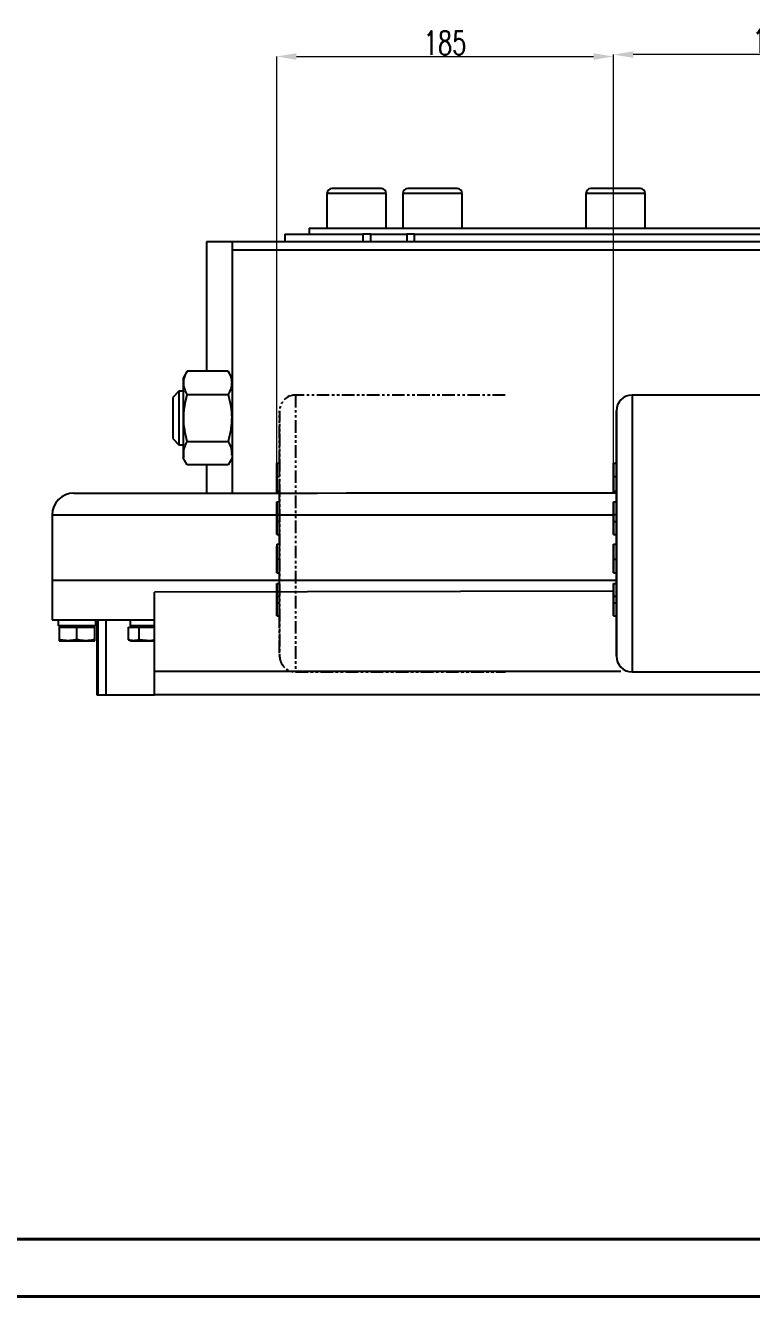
# Model space of a CAD drawing. Header units: millimetres. Extents: x 1852 to 4288, y 681 to 2404.
# Drawn here: x 2320 to 2687, y 681 to 1324 of the extents above; entities that cross this region are included whole.
import ezdxf

# ---------------------------------------------------------------- set-up
doc = ezdxf.new("R2010")
doc.units = ezdxf.units.MM
doc.linetypes.add('PHANTOM', pattern=[12.7, 6.35, -1.27, 1.27, -1.27, 1.27, -1.27])
for name, color, linetype, lineweight in [('AM_5', 3, 'Continuous', 25), ('AM_BOR', 7, 'Continuous', 50), ('粗实线', 7, 'Continuous', 40)]:
    doc.layers.add(name, color=color, linetype=linetype, lineweight=lineweight)
doc.styles.add('SLDTEXTSTYLE1', font='txt.shx', dxfattribs={"width": 0.7, "bigfont": 'gbcbig.shx'})
doc.dimstyles.new('SLDDIMSTYLE12$0', dxfattribs={"dimtxt": 12, "dimasz": 10, "dimexe": 0, "dimexo": 0.0625, "dimgap": 0.875, "dimtad": 1, "dimdec": 1, "dimlfac": 1.8, "dimrnd": 1e-09, "dimzin": 12, "dimdsep": 46, "dimtxsty": 'SLDTEXTSTYLE1', "dimcen": 0.09, "dimdle": 8.16, "dimclrd": 3, "dimclre": 3, "dimadec": 0, "dimazin": 3, "dimtfac": 1, "dimtdec": 1, "dimtofl": 0, "dimtmove": 0, "dimatfit": 3, "dimfxl": 0, "dimfrac": 2, "dimtolj": 1, "dimlwd": 5, "dimlwe": 5, "dimarcsym": 0})

# ---------------------------------------------------------------- blocks, each defined once
blk = doc.blocks.new('*D98')
at = {"layer": 'AM_5', "color": 3, "linetype": 'Continuous', "lineweight": 5, "transparency": 16777216}
for p, q in [((2617.53, 1102.74), (2617.53, 1309.27)), ((2770.03, 1309.27), (2627.53, 1309.27))]:
    blk.add_line(p, q, dxfattribs=at)
at = {"layer": 'AM_5', "color": 3, "lineweight": 5, "transparency": 16777216}
blk.add_line((2780.03, 1159.44), (2780.03, 1309.27), dxfattribs=at)
at = {"layer": 'AM_5', "color": 3, "transparency": 16777216}
for points in [[(2627.53, 1310.93), (2627.53, 1307.6), (2617.53, 1309.27)], [(2770.03, 1310.93), (2770.03, 1307.6), (2780.03, 1309.27)]]:
    blk.add_solid(points, dxfattribs=at)
at = {"layer": 'Defpoints', "color": 0, "transparency": 16777216}
for p in [(2617.53, 1309.27), (2780.03, 1159.38), (2617.53, 1102.68)]:
    blk.add_point(p, dxfattribs=at)
at = {"layer": 'AM_5', "color": 0, "transparency": 16777216, "insert": (2698.78, 1316.14), "char_height": 12, "attachment_point": 5, "style": 'SLDTEXTSTYLE1'}
blk.add_mtext('\\A1;165', dxfattribs=at)
blk = doc.blocks.new('*D101')
at = {"layer": 'AM_5', "color": 3, "lineweight": 5, "transparency": 16777216}
blk.add_line((2447.21, 1100.83), (2447.21, 1308.31), dxfattribs=at)
at = {"layer": 'AM_5', "color": 3, "linetype": 'Continuous', "lineweight": 5, "transparency": 16777216}
for p, q in [((2457.21, 1308.31), (2607.53, 1308.31)), ((2617.53, 1099.35), (2617.53, 1308.31))]:
    blk.add_line(p, q, dxfattribs=at)
at = {"layer": 'AM_5', "color": 3, "transparency": 16777216}
for points in [[(2457.21, 1309.97), (2457.21, 1306.64), (2447.21, 1308.31)], [(2607.53, 1309.97), (2607.53, 1306.64), (2617.53, 1308.31)]]:
    blk.add_solid(points, dxfattribs=at)
at = {"layer": 'Defpoints', "color": 0, "transparency": 16777216}
for p in [(2617.53, 1308.31), (2447.21, 1100.76), (2617.53, 1099.29)]:
    blk.add_point(p, dxfattribs=at)
at = {"layer": 'AM_5', "color": 0, "transparency": 16777216, "insert": (2532.37, 1315.18), "char_height": 12, "attachment_point": 5, "style": 'SLDTEXTSTYLE1'}
blk.add_mtext('\\A1;185', dxfattribs=at)
blk = doc.blocks.new('rA3')
at = {"layer": '粗实线'}
for p, q in [((358.38, 129.26), (748.38, 129.26)), ((333.38, 124.26), (753.38, 124.26))]:
    blk.add_line(p, q, dxfattribs=at)

msp = doc.modelspace()

# ---------------------------------------------------------------- linework, layer by layer
at = {"color": 7, "linetype": 'Continuous', "lineweight": 25}
for p, q in [((2472.66, 1239.032), (2472.66, 1221.532)), ((2502.66, 1239.032), (2472.66, 1239.032)), ((2502.66, 1221.532), (2502.66, 1239.032)), ((2511.029, 1239.032), (2511.029, 1221.532)), ((2541.029, 1239.032), (2511.029, 1239.032)), ((2541.029, 1221.532), (2541.029, 1239.032)), ((2603.66, 1239.032), (2603.66, 1221.532)), ((2633.66, 1239.032), (2603.66, 1239.032)), ((2633.66, 1221.532), (2633.66, 1239.032)), ((2463.66, 1221.532), (2463.66, 1218.532)), ((2463.66, 1221.532), (2721.505, 1221.532)), ((2451.254, 1218.532), (2451.254, 1214.532)), ((2451.279, 1218.532), (2451.254, 1218.532)), ((2451.279, 1218.532), (2451.279, 1214.532)), ((2451.279, 1218.532), (2490.715, 1218.532)), ((2490.715, 1218.532), (2490.715, 1214.532)), ((2494.659, 1218.532), (2490.715, 1218.532)), ((2494.659, 1218.532), (2494.659, 1214.532)), ((2494.917, 1218.532), (2494.659, 1218.532)), ((2494.917, 1214.532), (2494.917, 1218.532)), ((2494.917, 1218.532), (2513.062, 1218.532)), ((2513.062, 1218.532), (2513.062, 1214.532)), ((2517.006, 1218.532), (2513.062, 1218.532)), ((2516.981, 1218.532), (2720.365, 1218.532)), ((2517.006, 1214.532), (2517.006, 1218.532)), ((2411.66, 1214.532), (2411.66, 1149.204)), ((2424.66, 1214.532), (2411.66, 1214.532)), ((2424.66, 1210.532), (2424.66, 1087.573)), ((2424.66, 1210.532), (2754.412, 1210.532)), ((2402.008, 1149.204), (2399.96, 1145.657)), ((2399.96, 1145.657), (2399.96, 1125.532)), ((2422.613, 1149.204), (2402.008, 1149.204)), ((2424.66, 1145.657), (2422.613, 1149.204)), ((2397.784, 1139.032), (2394.66, 1135.908)), ((2399.96, 1139.032), (2397.784, 1139.032)), ((2397.784, 1139.032), (2397.784, 1112.032)), ((2394.66, 1135.908), (2394.66, 1125.532)), ((2402.008, 1137.368), (2422.613, 1137.368)), ((2733.056, 1137.133), (2627.026, 1137.133)), ((2394.66, 1125.532), (2394.66, 1115.156)), ((2399.96, 1125.532), (2399.96, 1105.407)), ((2394.66, 1115.156), (2397.784, 1112.032)), ((2397.784, 1112.032), (2399.96, 1112.032)), ((2402.008, 1113.697), (2422.613, 1113.697)), ((2399.96, 1105.407), (2399.991, 1105.354)), ((2402.008, 1101.861), (2399.96, 1105.407)), ((2422.613, 1101.861), (2402.008, 1101.861)), ((2411.66, 1101.861), (2411.66, 1087.566)), ((2424.66, 1105.407), (2422.613, 1101.861)), ((2617.526, 1098.849), (2617.526, 1102.677)), ((2617.526, 1102.677), (2617.526, 1102.677)), ((2617.526, 1102.677), (2617.526, 1095.905)), ((2617.526, 1102.677), (2619.026, 1102.677)), ((2617.526, 1102.677), (2619.026, 1102.677)), ((2619.026, 1095.905), (2619.026, 1102.677)), ((2619.026, 1102.677), (2619.026, 1102.677)), ((2617.526, 1096.209), (2617.526, 1098.849)), ((2617.526, 1098.849), (2617.526, 1098.849)), ((2617.526, 1095.778), (2617.526, 1098.849)), ((2617.526, 1098.849), (2617.526, 1096.557)), ((2617.526, 1098.849), (2617.526, 1098.849)), ((2617.526, 1091.536), (2617.526, 1096.209)), ((2617.526, 1095.905), (2619.026, 1095.905)), ((2617.526, 1092.619), (2617.526, 1087.686)), ((2617.526, 1087.686), (2617.526, 1091.536)), ((2619.026, 1088.333), (2617.526, 1088.333)), ((2617.526, 1087.686), (2619.026, 1087.686)), ((2619.026, 1087.686), (2619.026, 1088.333)), ((2619.026, 1083.102), (2619.026, 1087.686)), ((2617.526, 1083.102), (2619.026, 1083.102)), ((2617.526, 1083.102), (2617.526, 1076.537)), ((2617.526, 1079.226), (2617.526, 1083.102)), ((2619.026, 1076.537), (2619.026, 1083.102)), ((2333.66, 1076.532), (2617.526, 1076.537)), ((2333.66, 1076.532), (2333.66, 1043.532)), ((2617.526, 1077.408), (2617.526, 1079.226)), ((2617.526, 1072.392), (2617.526, 1077.408)), ((2617.526, 1076.678), (2617.526, 1073.109)), ((2617.526, 1074.902), (2617.526, 1076.678)), ((2619.026, 1076.537), (2617.526, 1076.537)), ((2617.526, 1076.537), (2617.526, 1073.268)), ((2617.526, 1073.109), (2617.526, 1074.902)), ((2619.026, 1073.268), (2619.026, 1076.537)), ((2617.526, 1073.268), (2617.526, 1066.681)), ((2617.526, 1073.268), (2619.026, 1073.268)), ((2617.526, 1070.575), (2617.526, 1072.392)), ((2617.526, 1066.681), (2617.526, 1070.575)), ((2619.026, 1066.681), (2619.026, 1073.268)), ((2617.526, 1066.681), (2619.026, 1066.681)), ((2617.526, 1061.71), (2619.026, 1061.71)), ((2619.026, 1061.71), (2619.026, 1066.681)), ((2617.526, 1050.679), (2617.526, 1054.7)), ((2617.526, 1054.7), (2617.526, 1054.7)), ((2617.526, 1054.7), (2617.526, 1047.238)), ((2617.526, 1054.159), (2619.026, 1054.159)), ((2617.526, 1047.238), (2617.526, 1050.938)), ((2617.526, 1050.679), (2617.526, 1050.679)), ((2617.526, 1050.23), (2617.526, 1050.476)), ((2617.526, 1047.238), (2617.526, 1050.23)), ((2333.66, 1043.532), (2333.66, 1023.532)), ((2333.66, 1043.532), (2619.026, 1043.532)), ((2617.526, 1047.238), (2617.526, 1047.238)), ((2617.526, 1047.238), (2619.026, 1047.238)), ((2617.526, 1041.875), (2619.026, 1041.875)), ((2617.526, 1041.875), (2617.526, 1035.31)), ((2617.526, 1037.999), (2617.526, 1041.875)), ((2619.026, 1035.31), (2619.026, 1041.875)), ((2617.526, 1037.999), (2385.462, 1037.532)), ((2385.462, 1017.532), (2385.462, 1037.532)), ((2617.526, 1036.181), (2617.526, 1037.999)), ((2617.526, 1031.165), (2617.526, 1036.181)), ((2617.526, 1035.451), (2617.526, 1031.882)), ((2617.526, 1033.674), (2617.526, 1035.451)), ((2619.026, 1035.31), (2617.526, 1035.31)), ((2617.526, 1035.31), (2617.526, 1032.041)), ((2619.026, 1032.041), (2619.026, 1035.31)), ((2617.526, 1031.882), (2617.526, 1033.674)), ((2617.526, 1032.041), (2617.526, 1025.454)), ((2617.526, 1032.041), (2619.026, 1032.041)), ((2617.526, 1029.348), (2617.526, 1031.165)), ((2617.526, 1025.454), (2617.526, 1029.348)), ((2619.026, 1025.454), (2619.026, 1032.041)), ((2333.66, 1023.532), (2385.462, 1023.532)), ((2336.61, 1023.532), (2336.61, 1020.432)), ((2355.71, 1020.432), (2355.71, 1023.532)), ((2356.313, 1023.532), (2356.313, 985.532)), ((2356.847, 985.532), (2356.847, 1023.532)), ((2361.041, 985.532), (2361.041, 1023.532)), ((2373.118, 1023.532), (2373.118, 1020.432)), ((2617.526, 1025.454), (2619.026, 1025.454)), ((2355.71, 1020.432), (2336.61, 1020.432)), ((2337.16, 1019.832), (2337.16, 1013.439)), ((2337.16, 1019.832), (2346.16, 1019.832)), ((2337.925, 1020.432), (2337.325, 1019.832)), ((2346.16, 1013.439), (2346.16, 1019.832)), ((2346.16, 1019.832), (2355.16, 1019.832)), ((2354.995, 1019.832), (2354.395, 1020.432)), ((2355.16, 1013.439), (2355.16, 1019.832)), ((2372.276, 1013.439), (2372.276, 1019.832)), ((2372.276, 1019.832), (2377.472, 1019.832)), ((2385.462, 1020.432), (2373.118, 1020.432)), ((2374.433, 1020.432), (2373.833, 1019.832)), ((2377.472, 1019.832), (2377.472, 1013.439)), ((2377.472, 1019.832), (2385.462, 1019.832)), ((2385.462, 997.532), (2385.462, 1017.532)), ((2337.16, 1012.932), (2341.66, 1012.932)), ((2341.66, 1012.932), (2350.66, 1012.932)), ((2350.66, 1012.932), (2355.16, 1012.932)), ((2372.276, 1013.439), (2373.668, 1012.932)), ((2373.668, 1012.932), (2374.874, 1012.932)), ((2374.874, 1012.932), (2382.668, 1012.932)), ((2382.668, 1012.932), (2385.462, 1012.932)), ((2385.371, 985.532), (2385.371, 1012.932)), ((2385.462, 997.532), (2621.37, 997.532)), ((2627.026, 997.133), (2768.026, 997.133)), ((2356.313, 985.532), (2356.847, 985.532)), ((2356.847, 985.532), (2361.041, 985.532)), ((2361.041, 985.532), (2385.371, 985.532)), ((2757.926, 985.532), (2385.371, 985.532))]:
    msp.add_line(p, q, dxfattribs=at)
at = {"color": 7, "linetype": 'PHANTOM', "lineweight": 25}
for p, q in [((2562.738, 1137.133), (2456.708, 1137.133)), ((2447.208, 1098.849), (2447.208, 1102.677)), ((2447.208, 1102.677), (2447.208, 1102.677)), ((2447.208, 1102.677), (2447.208, 1095.905)), ((2447.208, 1102.677), (2448.708, 1102.677)), ((2447.208, 1102.677), (2448.708, 1102.677)), ((2448.708, 1095.905), (2448.708, 1102.677)), ((2448.708, 1102.677), (2448.708, 1102.677)), ((2447.208, 1096.209), (2447.208, 1098.849)), ((2447.208, 1098.849), (2447.208, 1098.849)), ((2447.208, 1095.778), (2447.208, 1098.849)), ((2447.208, 1098.849), (2447.208, 1096.557)), ((2447.208, 1098.849), (2447.208, 1098.849)), ((2447.208, 1091.536), (2447.208, 1096.209)), ((2447.208, 1095.905), (2448.708, 1095.905)), ((2447.208, 1092.619), (2447.208, 1087.686)), ((2447.208, 1087.686), (2447.208, 1091.536)), ((2448.708, 1088.333), (2447.208, 1088.333)), ((2447.208, 1087.686), (2448.708, 1087.686)), ((2448.707, 1083.102), (2448.707, 1087.686)), ((2448.708, 1087.686), (2448.708, 1088.333)), ((2447.208, 1083.102), (2448.708, 1083.102)), ((2447.208, 1083.102), (2447.208, 1076.537)), ((2447.208, 1079.226), (2447.208, 1083.102)), ((2448.708, 1076.537), (2448.708, 1083.102)), ((2447.208, 1077.408), (2447.208, 1079.226)), ((2447.208, 1072.392), (2447.208, 1077.408)), ((2447.208, 1076.678), (2447.208, 1073.109)), ((2447.208, 1074.902), (2447.208, 1076.678)), ((2448.708, 1076.537), (2447.208, 1076.537)), ((2447.208, 1076.537), (2447.208, 1073.268)), ((2447.208, 1073.109), (2447.208, 1074.902)), ((2448.708, 1073.268), (2448.708, 1076.537)), ((2447.208, 1073.268), (2447.208, 1066.681)), ((2447.208, 1073.268), (2448.708, 1073.268)), ((2447.208, 1070.575), (2447.208, 1072.392)), ((2447.208, 1066.681), (2447.208, 1070.575)), ((2448.708, 1066.681), (2448.708, 1073.268)), ((2447.208, 1066.681), (2448.708, 1066.681)), ((2447.208, 1061.71), (2448.708, 1061.71)), ((2448.707, 1061.71), (2448.707, 1066.681)), ((2447.208, 1050.679), (2447.208, 1054.7)), ((2447.208, 1054.7), (2447.208, 1054.7)), ((2447.208, 1054.7), (2447.208, 1047.238)), ((2447.208, 1054.159), (2448.708, 1054.159)), ((2447.208, 1047.238), (2447.208, 1050.938)), ((2447.208, 1050.679), (2447.208, 1050.679)), ((2447.208, 1050.23), (2447.208, 1050.476)), ((2447.208, 1047.238), (2447.208, 1050.23)), ((2447.208, 1047.238), (2447.208, 1047.238)), ((2447.208, 1047.238), (2448.708, 1047.238)), ((2447.208, 1041.875), (2448.708, 1041.875)), ((2447.208, 1041.875), (2447.208, 1035.31)), ((2447.208, 1037.999), (2447.208, 1041.875)), ((2448.708, 1035.31), (2448.708, 1041.875)), ((2447.208, 1036.181), (2447.208, 1037.999)), ((2447.208, 1031.165), (2447.208, 1036.181)), ((2447.208, 1035.451), (2447.208, 1031.882)), ((2447.208, 1033.674), (2447.208, 1035.451)), ((2448.708, 1035.31), (2447.208, 1035.31)), ((2447.208, 1035.31), (2447.208, 1032.041)), ((2448.708, 1032.041), (2448.708, 1035.31)), ((2447.208, 1031.882), (2447.208, 1033.674)), ((2447.208, 1032.041), (2447.208, 1025.454)), ((2447.208, 1032.041), (2448.708, 1032.041)), ((2447.208, 1029.348), (2447.208, 1031.165)), ((2447.208, 1025.454), (2447.208, 1029.348)), ((2448.708, 1025.454), (2448.708, 1032.041)), ((2447.208, 1025.454), (2448.708, 1025.454)), ((2456.708, 997.133), (2562.871, 997.133))]:
    msp.add_line(p, q, dxfattribs=at)
at = {"color": 7, "linetype": 'PHANTOM', "lineweight": 25, "flags": 128}
msp.add_lwpolyline([(2456.708, 1137.133), (2456.708, 1136.955), (2456.708, 1136.42), (2456.708, 1135.533), (2456.708, 1134.297), (2456.708, 1132.719), (2456.708, 1130.807), (2456.708, 1128.57), (2456.708, 1126.021), (2456.708, 1123.171), (2456.708, 1120.035), (2456.708, 1116.63), (2456.708, 1112.973), (2456.708, 1109.082), (2456.708, 1104.978), (2456.708, 1100.68), (2456.708, 1096.212), (2456.708, 1091.595), (2456.708, 1086.854), (2456.708, 1082.013), (2456.708, 1077.095), (2456.708, 1072.127), (2456.708, 1067.133), (2456.708, 1062.139), (2456.708, 1057.171), (2456.708, 1052.253), (2456.708, 1047.412), (2456.708, 1042.67), (2456.708, 1038.054), (2456.708, 1033.586), (2456.708, 1029.288), (2456.708, 1025.184), (2456.708, 1021.293), (2456.708, 1017.635), (2456.708, 1014.23), (2456.708, 1011.095), (2456.708, 1008.245), (2456.708, 1005.695), (2456.708, 1003.459), (2456.708, 1001.546), (2456.708, 999.968), (2456.708, 998.733), (2456.708, 997.845), (2456.708, 997.311), (2456.708, 997.133)], dxfattribs=at)
at = {"color": 7, "linetype": 'Continuous', "lineweight": 25, "flags": 128}
msp.add_lwpolyline([(2627.026, 1137.133), (2627.026, 1136.955), (2627.026, 1136.42), (2627.026, 1135.533), (2627.026, 1134.297), (2627.026, 1132.719), (2627.027, 1130.807), (2627.027, 1128.57), (2627.027, 1126.021), (2627.027, 1123.171), (2627.027, 1120.035), (2627.027, 1116.63), (2627.027, 1112.973), (2627.027, 1109.082), (2627.027, 1104.978), (2627.027, 1100.68), (2627.027, 1096.212), (2627.027, 1091.595), (2627.027, 1086.854), (2627.027, 1082.013), (2627.027, 1077.095), (2627.027, 1072.127), (2627.027, 1067.133), (2627.027, 1062.139), (2627.027, 1057.171), (2627.027, 1052.253), (2627.027, 1047.412), (2627.027, 1042.67), (2627.027, 1038.054), (2627.027, 1033.586), (2627.027, 1029.288), (2627.027, 1025.184), (2627.027, 1021.293), (2627.027, 1017.635), (2627.027, 1014.23), (2627.027, 1011.095), (2627.027, 1008.245), (2627.027, 1005.695), (2627.027, 1003.459), (2627.026, 1001.546), (2627.026, 999.968), (2627.026, 998.733), (2627.026, 997.845), (2627.026, 997.311), (2627.026, 997.133)], dxfattribs=at)
at = {"color": 7, "linetype": 'Continuous', "lineweight": 25}
for centre, radius, start, end in [((2475.16, 1239.032), 2.5, 90, 180), ((2500.16, 1239.032), 2.5, 0, 90), ((2513.529, 1239.032), 2.5, 90, 180), ((2538.529, 1239.032), 2.5, 0, 90), ((2606.16, 1239.032), 2.5, 90, 180), ((2631.16, 1239.032), 2.5, 0, 90), ((2627.026, 1129.133), 8, 90, 180), ((2344.66, 1076.532), 11, 90, 180), ((2627.026, 1005.133), 8, 180, 270)]:
    msp.add_arc(centre, radius, start, end, dxfattribs=at)
at = {"color": 7, "linetype": 'PHANTOM', "lineweight": 25}
for centre, start, end in [((2456.708, 1129.133), 90, 180), ((2456.708, 1005.133), 180, 270)]:
    msp.add_arc(centre, 8, start, end, dxfattribs=at)
at = {"color": 7, "linetype": 'Continuous', "lineweight": 25}
for points, knots in [([(2487.66, 1241.532), (2484.345, 1241.532), (2481.165, 1241.532), (2476.477, 1241.532), (2475.16, 1241.532), (2475.16, 1241.532)], [0, 0, 0, 0, 0.5, 0.5, 1, 1, 1, 1]), ([(2500.16, 1241.532), (2500.16, 1241.532), (2498.843, 1241.532), (2494.155, 1241.532), (2490.975, 1241.532), (2487.66, 1241.532)], [0, 0, 0, 0, 0.5, 0.5, 1, 1, 1, 1]), ([(2534.868, 1241.532), (2533.12, 1241.532), (2530.893, 1241.532), (2526.043, 1241.532), (2523.53, 1241.532), (2518.962, 1241.532), (2517.009, 1241.532), (2514.262, 1241.532), (2513.529, 1241.532), (2513.529, 1241.532)], [0, 0, 0, 0, 0.25, 0.25, 0.5, 0.5, 0.75, 0.75, 1, 1, 1, 1]), ([(2631.16, 1241.532), (2631.16, 1241.532), (2629.843, 1241.532), (2625.155, 1241.532), (2621.975, 1241.532), (2615.345, 1241.532), (2612.165, 1241.532), (2607.477, 1241.532), (2606.16, 1241.532), (2606.16, 1241.532)], [0, 0, 0, 0, 0.25, 0.25, 0.5, 0.5, 0.75, 0.75, 1, 1, 1, 1]), ([(2424.66, 1214.532), (2424.66, 1214.532), (2424.66, 1214.459), (2424.66, 1214.23), (2424.66, 1214.132), (2424.66, 1213.895), (2424.66, 1213.756), (2424.66, 1213.43), (2424.66, 1213.242), (2424.66, 1212.818), (2424.66, 1212.584), (2424.66, 1212.059), (2424.66, 1211.777), (2424.66, 1211.324), (2424.66, 1211.167), (2424.66, 1210.852), (2424.66, 1210.693), (2424.66, 1210.532)], [0, 0, 0, 0, 0.25, 0.25, 0.375, 0.375, 0.5, 0.5, 0.625, 0.625, 0.75, 0.75, 0.875, 0.875, 0.9375, 0.9375, 1, 1, 1, 1]), ([(2756.725, 1214.532), (2753.71, 1214.532), (2746.31, 1214.532), (2734.316, 1214.532), (2720.711, 1214.532), (2706.877, 1214.532), (2692.79, 1214.532), (2678.413, 1214.532), (2663.722, 1214.532), (2648.747, 1214.532), (2633.53, 1214.532), (2618.15, 1214.532), (2602.639, 1214.532), (2587.109, 1214.532), (2571.633, 1214.532), (2556.285, 1214.532), (2541.14, 1214.532), (2526.274, 1214.532), (2511.753, 1214.532), (2497.64, 1214.532), (2484.033, 1214.532), (2470.947, 1214.532), (2458.44, 1214.532), (2446.549, 1214.532), (2435.234, 1214.532), (2428.186, 1214.532), (2424.66, 1214.532)], [0.07802208, 0.07802208, 0.07802208, 0.07802208, 0.1048078, 0.1431339, 0.18085088, 0.21859608, 0.25634, 0.2940574, 0.33238348, 0.37121802, 0.41008332, 0.44957179, 0.48928861, 0.52918312, 0.56920372, 0.60929804, 0.64939153, 0.68941171, 0.72930618, 0.7690234, 0.80851275, 0.84737675, 0.88621172, 0.92453803, 0.96225511, 1, 1, 1, 1]), ([(2402.008, 1137.368), (2401.45, 1138.334), (2400.99, 1139.308), (2400.353, 1141.275), (2400.178, 1142.268), (2400.176, 1143.526), (2400.187, 1143.779), (2400.229, 1144.282), (2400.261, 1144.533), (2400.386, 1145.283), (2400.51, 1145.78), (2400.988, 1147.261), (2401.449, 1148.236), (2402.008, 1149.204)], [0, 0, 0, 0, 0.25, 0.25, 0.5, 0.5, 0.5625, 0.5625, 0.625, 0.625, 0.75, 0.75, 1, 1, 1, 1]), ([(2422.613, 1149.204), (2423.171, 1148.238), (2423.63, 1147.264), (2424.267, 1145.297), (2424.442, 1144.304), (2424.444, 1143.046), (2424.434, 1142.793), (2424.391, 1142.29), (2424.36, 1142.039), (2424.235, 1141.289), (2424.111, 1140.792), (2423.632, 1139.311), (2423.171, 1138.336), (2422.613, 1137.368)], [0, 0, 0, 0, 0.25, 0.25, 0.5, 0.5, 0.5625, 0.5625, 0.625, 0.625, 0.75, 0.75, 1, 1, 1, 1]), ([(2402.008, 1113.697), (2401.45, 1115.629), (2400.99, 1117.576), (2400.353, 1121.51), (2400.178, 1123.497), (2400.176, 1126.013), (2400.187, 1126.519), (2400.229, 1127.525), (2400.261, 1128.027), (2400.386, 1129.527), (2400.51, 1130.52), (2400.988, 1133.482), (2401.449, 1135.433), (2402.008, 1137.368)], [0, 0, 0, 0, 0.25, 0.25, 0.5, 0.5, 0.5625, 0.5625, 0.625, 0.625, 0.75, 0.75, 1, 1, 1, 1]), ([(2422.613, 1137.368), (2423.171, 1135.436), (2423.63, 1133.489), (2424.267, 1129.555), (2424.442, 1127.568), (2424.444, 1125.052), (2424.434, 1124.546), (2424.391, 1123.54), (2424.36, 1123.038), (2424.235, 1121.538), (2424.111, 1120.545), (2423.632, 1117.583), (2423.171, 1115.632), (2422.613, 1113.697)], [0, 0, 0, 0, 0.25, 0.25, 0.5, 0.5, 0.5625, 0.5625, 0.625, 0.625, 0.75, 0.75, 1, 1, 1, 1]), ([(2619.026, 1102.677), (2619.026, 1103.871), (2619.026, 1106.815), (2619.026, 1111.043), (2619.026, 1115.348), (2619.026, 1119.105), (2619.026, 1122.286), (2619.026, 1125.125), (2619.026, 1127.387), (2619.026, 1128.821), (2619.026, 1129.287), (2619.026, 1128.821), (2619.026, 1127.387), (2619.026, 1125.125), (2619.027, 1122.285), (2619.027, 1119.105), (2619.027, 1115.345), (2619.027, 1111.052), (2619.027, 1106.29), (2619.027, 1101.138), (2619.027, 1095.687), (2619.027, 1089.448), (2619.027, 1082.445), (2619.027, 1074.772), (2619.027, 1069.653), (2619.027, 1067.133)], [0, 0, 0, 0, 0.0279063, 0.0687994, 0.1096924, 0.150368, 0.1906154, 0.2302372, 0.2813181, 0.3310053, 0.3791996, 0.4273908, 0.4770781, 0.528162, 0.5677838, 0.6080312, 0.6487067, 0.6895998, 0.7304928, 0.7711684, 0.8114158, 0.8510376, 0.9021185, 0.9518065, 1, 1, 1, 1]), ([(2400.445, 1105.587), (2400.271, 1106.308), (2400.178, 1107.034), (2400.176, 1108.019), (2400.187, 1108.272), (2400.229, 1108.775), (2400.261, 1109.026), (2400.386, 1109.776), (2400.51, 1110.273), (2400.988, 1111.754), (2401.449, 1112.729), (2402.008, 1113.697)], [0.31783027, 0.31783027, 0.31783027, 0.31783027, 0.5, 0.5, 0.5625, 0.5625, 0.625, 0.625, 0.75, 0.75, 1, 1, 1, 1]), ([(2422.613, 1113.697), (2423.171, 1112.73), (2423.63, 1111.757), (2424.267, 1109.79), (2424.442, 1108.796), (2424.444, 1107.539), (2424.434, 1107.286), (2424.404, 1106.937), (2424.395, 1106.839), (2424.383, 1106.742)], [0, 0, 0, 0, 0.25, 0.25, 0.5, 0.5, 0.5625, 0.5625, 0.58674439, 0.58674439, 0.58674439, 0.58674439]), ([(2617.526, 1096.557), (2617.526, 1095.86), (2617.526, 1094.81), (2617.526, 1093.474), (2617.526, 1092.711), (2617.526, 1092.233), (2617.526, 1092.189), (2617.526, 1092.165)], [0, 0, 0, 0, 0.33624225, 0.50689056, 0.67978579, 0.82636291, 1, 1, 1, 1]), ([(2617.526, 1095.905), (2617.526, 1094.896), (2617.526, 1093.057), (2617.526, 1090.827), (2617.526, 1089.356), (2617.526, 1088.472), (2617.526, 1088.384), (2617.526, 1088.333)], [0, 0, 0, 0, 0.276074, 0.5026478, 0.648994, 0.7958383, 1, 1, 1, 1]), ([(2617.526, 1092.165), (2617.526, 1092.191), (2617.526, 1092.232), (2617.526, 1092.674), (2617.526, 1093.399), (2617.526, 1094.468), (2617.526, 1095.342), (2617.526, 1095.778)], [0, 0, 0, 0, 0.2351446, 0.3753425, 0.5160023, 0.7589134, 1, 1, 1, 1]), ([(2617.526, 1088.333), (2617.526, 1088.354), (2617.526, 1088.397), (2617.526, 1088.78), (2617.526, 1089.856), (2617.526, 1091.252), (2617.526, 1092.31), (2617.526, 1092.619)], [0, 0, 0, 0, 0.1629267, 0.3248672, 0.5602734, 0.8718604, 1, 1, 1, 1]), ([(2619.026, 1088.333), (2619.026, 1088.383), (2619.026, 1088.468), (2619.026, 1089.318), (2619.026, 1090.745), (2619.026, 1092.991), (2619.026, 1094.865), (2619.026, 1095.905)], [0, 0, 0, 0, 0.2019609, 0.3446228, 0.48769, 0.7156034, 1, 1, 1, 1]), ([(2619.027, 1067.133), (2619.027, 1064.613), (2619.027, 1059.494), (2619.027, 1051.821), (2619.027, 1044.819), (2619.027, 1038.579), (2619.027, 1033.128), (2619.027, 1027.976), (2619.027, 1023.214), (2619.027, 1018.921), (2619.027, 1015.161), (2619.027, 1011.981), (2619.026, 1009.141), (2619.026, 1006.879), (2619.026, 1005.445), (2619.026, 1004.979), (2619.026, 1005.445), (2619.026, 1006.879), (2619.026, 1009.141), (2619.026, 1011.982), (2619.026, 1015.157), (2619.026, 1018.936), (2619.026, 1022.386), (2619.026, 1024.724), (2619.026, 1025.454)], [0, 0, 0, 0, 0.05074112, 0.10305579, 0.15684183, 0.19855941, 0.24093569, 0.28376278, 0.32681888, 0.36987498, 0.41270207, 0.45507835, 0.49679593, 0.55057883, 0.60289426, 0.65363776, 0.70437809, 0.75669356, 0.8104796, 0.85219718, 0.89457346, 0.93740055, 0.98045665, 1, 1, 1, 1]), ([(2617.526, 1061.71), (2617.526, 1061.682), (2617.526, 1061.635), (2617.526, 1061.223), (2617.526, 1060.525), (2617.526, 1059.263), (2617.526, 1057.331), (2617.526, 1055.501), (2617.526, 1054.474), (2617.526, 1054.159)], [0, 0, 0, 0, 0.1985013, 0.3338137, 0.4687628, 0.6319948, 0.7964274, 0.9375005, 1, 1, 1, 1]), ([(2617.526, 1054.419), (2617.526, 1055.244), (2617.526, 1056.895), (2617.526, 1059.003), (2617.526, 1060.727), (2617.526, 1061.588), (2617.526, 1061.669), (2617.526, 1061.71)], [0, 0, 0, 0, 0.17934361, 0.35888885, 0.5415629, 0.76594867, 1, 1, 1, 1]), ([(2619.026, 1054.159), (2619.026, 1055.017), (2619.026, 1056.578), (2619.026, 1058.556), (2619.026, 1060.169), (2619.026, 1061.168), (2619.026, 1061.634), (2619.026, 1061.684), (2619.026, 1061.71)], [0, 0, 0, 0, 0.1686401, 0.3068009, 0.4445468, 0.6493658, 0.8244287, 1, 1, 1, 1]), ([(2617.526, 1054.159), (2617.526, 1054.507), (2617.526, 1055.186), (2617.526, 1056.106), (2617.526, 1056.925), (2617.526, 1057.459), (2617.526, 1057.717), (2617.526, 1057.739), (2617.526, 1057.75)], [0, 0, 0, 0, 0.1055686, 0.2061744, 0.3333255, 0.5255849, 0.762499, 1, 1, 1, 1]), ([(2617.526, 1057.75), (2617.526, 1057.721), (2617.526, 1057.674), (2617.526, 1057.23), (2617.526, 1056.301), (2617.526, 1055.239), (2617.526, 1054.388), (2617.526, 1054.032)], [0, 0, 0, 0, 0.3330331, 0.5539557, 0.7183333, 0.8819115, 1, 1, 1, 1]), ([(2617.526, 1050.476), (2617.526, 1050.483), (2617.526, 1050.5), (2617.526, 1050.717), (2617.526, 1051.437), (2617.526, 1052.719), (2617.526, 1053.87), (2617.526, 1054.419)], [0, 0, 0, 0, 0.0480273, 0.1148309, 0.233216, 0.6345243, 1, 1, 1, 1]), ([(2617.526, 1054.159), (2617.526, 1053.649), (2617.526, 1052.633), (2617.526, 1051), (2617.526, 1049.44), (2617.526, 1048.186), (2617.526, 1047.365), (2617.526, 1047.282), (2617.526, 1047.238)], [0, 0, 0, 0, 0.13114557, 0.26152719, 0.43053232, 0.59905832, 0.78617201, 1, 1, 1, 1]), ([(2617.526, 1050.938), (2617.526, 1050.952), (2617.526, 1050.98), (2617.526, 1051.25), (2617.526, 1051.837), (2617.526, 1052.643), (2617.526, 1053.474), (2617.526, 1053.975), (2617.526, 1054.159)], [0, 0, 0, 0, 0.2296319, 0.4575605, 0.6152818, 0.7736499, 0.9169672, 1, 1, 1, 1]), ([(2619.026, 1047.238), (2619.026, 1047.302), (2619.026, 1047.416), (2619.026, 1048.541), (2619.026, 1050.062), (2619.026, 1052.003), (2619.026, 1053.419), (2619.026, 1054.159)], [0, 0, 0, 0, 0.2594927, 0.46447, 0.6370764, 0.810103, 1, 1, 1, 1]), ([(2617.526, 1054.032), (2617.526, 1053.608), (2617.526, 1052.864), (2617.526, 1051.922), (2617.526, 1051.214), (2617.526, 1050.745), (2617.526, 1050.703), (2617.526, 1050.679)], [0, 0, 0, 0, 0.2043544, 0.3586739, 0.5127895, 0.7124459, 1, 1, 1, 1]), ([(2619.026, 1041.875), (2619.026, 1042.678), (2619.026, 1044.405), (2619.026, 1046.251), (2619.026, 1047.238)], [0, 0, 0, 0, 0.4653058, 1, 1, 1, 1]), ([(2341.66, 1012.932), (2340.903, 1012.932), (2340.15, 1012.98), (2338.65, 1013.155), (2337.904, 1013.283), (2337.16, 1013.439)], [0, 0, 0, 0, 0.5, 0.5, 1, 1, 1, 1]), ([(2337.16, 1013.439), (2337.16, 1013.283), (2337.16, 1013.155), (2337.16, 1012.98), (2337.16, 1012.932), (2337.16, 1012.932)], [0, 0, 0, 0, 0.5, 0.5, 1, 1, 1, 1]), ([(2346.16, 1013.439), (2345.416, 1013.283), (2344.67, 1013.155), (2343.17, 1012.98), (2342.417, 1012.932), (2341.66, 1012.932)], [0, 0, 0, 0, 0.5, 0.5, 1, 1, 1, 1]), ([(2350.66, 1012.932), (2349.903, 1012.932), (2349.15, 1012.98), (2347.65, 1013.155), (2346.904, 1013.283), (2346.16, 1013.439)], [0, 0, 0, 0, 0.5, 0.5, 1, 1, 1, 1]), ([(2355.16, 1013.439), (2354.416, 1013.283), (2353.67, 1013.155), (2352.17, 1012.98), (2351.417, 1012.932), (2350.66, 1012.932)], [0, 0, 0, 0, 0.5, 0.5, 1, 1, 1, 1]), ([(2355.16, 1012.932), (2355.16, 1012.932), (2355.16, 1012.98), (2355.16, 1013.155), (2355.16, 1013.283), (2355.16, 1013.439)], [0, 0, 0, 0, 0.5, 0.5, 1, 1, 1, 1]), ([(2374.874, 1012.932), (2374.437, 1012.932), (2374.002, 1012.98), (2373.136, 1013.155), (2372.705, 1013.283), (2372.276, 1013.439)], [0, 0, 0, 0, 0.5, 0.5, 1, 1, 1, 1]), ([(2377.472, 1013.439), (2377.043, 1013.283), (2376.612, 1013.155), (2375.746, 1012.98), (2375.311, 1012.932), (2374.874, 1012.932)], [0, 0, 0, 0, 0.5, 0.5, 1, 1, 1, 1]), ([(2382.668, 1012.932), (2381.794, 1012.932), (2380.924, 1012.98), (2379.193, 1013.155), (2378.331, 1013.283), (2377.472, 1013.439)], [0, 0, 0, 0, 0.5, 0.5, 1, 1, 1, 1]), ([(2385.462, 1013.087), (2385.401, 1013.08), (2385.339, 1013.074), (2384.412, 1012.98), (2383.543, 1012.932), (2382.668, 1012.932)], [0.4644677, 0.4644677, 0.4644677, 0.4644677, 0.5, 0.5, 1, 1, 1, 1])]:
    msp.add_open_spline(points, degree=3, knots=knots, dxfattribs=at)
for points in [[(2538.529, 1241.532), (2538.529, 1241.532), (2537.212, 1241.532), (2534.868, 1241.532)], [(2344.66, 1087.532), (2344.66, 1087.532), (2362.357, 1087.532), (2619.026, 1087.686)]]:
    msp.add_open_spline(points, degree=3, dxfattribs=at)
at = {"color": 7, "linetype": 'PHANTOM', "lineweight": 25}
for points, knots in [([(2448.707, 1102.677), (2448.707, 1103.871), (2448.707, 1106.815), (2448.707, 1111.043), (2448.707, 1115.348), (2448.707, 1119.105), (2448.707, 1122.286), (2448.707, 1125.125), (2448.707, 1127.387), (2448.708, 1128.821), (2448.708, 1129.287), (2448.708, 1128.821), (2448.708, 1127.387), (2448.708, 1125.125), (2448.708, 1122.285), (2448.708, 1119.105), (2448.708, 1115.345), (2448.708, 1111.052), (2448.708, 1106.29), (2448.708, 1101.138), (2448.708, 1095.687), (2448.708, 1089.448), (2448.708, 1082.445), (2448.708, 1074.772), (2448.708, 1069.653), (2448.708, 1067.133)], [0, 0, 0, 0, 0.0279063, 0.0687994, 0.1096924, 0.150368, 0.1906154, 0.2302372, 0.2813181, 0.3310053, 0.3791996, 0.4273908, 0.4770781, 0.528162, 0.5677838, 0.6080312, 0.6487067, 0.6895998, 0.7304928, 0.7711684, 0.8114158, 0.8510376, 0.9021185, 0.9518065, 1, 1, 1, 1]), ([(2447.208, 1096.557), (2447.208, 1095.86), (2447.208, 1094.81), (2447.208, 1093.474), (2447.208, 1092.711), (2447.208, 1092.233), (2447.208, 1092.189), (2447.208, 1092.165)], [0, 0, 0, 0, 0.33624225, 0.50689056, 0.67978579, 0.82636291, 1, 1, 1, 1]), ([(2447.208, 1095.905), (2447.208, 1094.896), (2447.208, 1093.057), (2447.208, 1090.827), (2447.208, 1089.356), (2447.208, 1088.472), (2447.208, 1088.384), (2447.208, 1088.333)], [0, 0, 0, 0, 0.276074, 0.5026478, 0.648994, 0.7958383, 1, 1, 1, 1]), ([(2447.208, 1092.165), (2447.208, 1092.191), (2447.208, 1092.232), (2447.208, 1092.674), (2447.208, 1093.399), (2447.208, 1094.468), (2447.208, 1095.342), (2447.208, 1095.778)], [0, 0, 0, 0, 0.2351446, 0.3753425, 0.5160023, 0.7589134, 1, 1, 1, 1]), ([(2447.208, 1088.333), (2447.208, 1088.354), (2447.208, 1088.397), (2447.208, 1088.78), (2447.208, 1089.856), (2447.208, 1091.252), (2447.208, 1092.31), (2447.208, 1092.619)], [0, 0, 0, 0, 0.1629267, 0.3248672, 0.5602734, 0.8718604, 1, 1, 1, 1]), ([(2448.708, 1088.333), (2448.708, 1088.383), (2448.708, 1088.468), (2448.708, 1089.318), (2448.708, 1090.745), (2448.708, 1092.991), (2448.708, 1094.865), (2448.708, 1095.905)], [0, 0, 0, 0, 0.2019609, 0.3446228, 0.48769, 0.7156034, 1, 1, 1, 1]), ([(2448.708, 1067.133), (2448.708, 1064.613), (2448.708, 1059.494), (2448.708, 1051.821), (2448.708, 1044.819), (2448.708, 1038.579), (2448.708, 1033.128), (2448.708, 1027.976), (2448.708, 1023.214), (2448.708, 1018.921), (2448.708, 1015.161), (2448.708, 1011.981), (2448.708, 1009.141), (2448.708, 1006.879), (2448.708, 1005.445), (2448.708, 1004.979), (2448.708, 1005.445), (2448.707, 1006.879), (2448.707, 1009.141), (2448.707, 1011.982), (2448.707, 1015.157), (2448.707, 1018.936), (2448.707, 1022.386), (2448.707, 1024.724), (2448.707, 1025.454)], [0, 0, 0, 0, 0.05074112, 0.10305579, 0.15684183, 0.19855941, 0.24093569, 0.28376278, 0.32681888, 0.36987498, 0.41270207, 0.45507835, 0.49679593, 0.55057883, 0.60289426, 0.65363776, 0.70437809, 0.75669356, 0.8104796, 0.85219718, 0.89457346, 0.93740055, 0.98045665, 1, 1, 1, 1]), ([(2447.208, 1061.71), (2447.208, 1061.682), (2447.208, 1061.635), (2447.208, 1061.223), (2447.208, 1060.525), (2447.208, 1059.263), (2447.208, 1057.331), (2447.208, 1055.501), (2447.208, 1054.474), (2447.208, 1054.159)], [0, 0, 0, 0, 0.1985013, 0.3338137, 0.4687628, 0.6319948, 0.7964274, 0.9375005, 1, 1, 1, 1]), ([(2447.208, 1054.419), (2447.208, 1055.244), (2447.208, 1056.895), (2447.208, 1059.003), (2447.208, 1060.727), (2447.208, 1061.588), (2447.208, 1061.669), (2447.208, 1061.71)], [0, 0, 0, 0, 0.17934361, 0.35888885, 0.5415629, 0.76594867, 1, 1, 1, 1]), ([(2448.708, 1054.159), (2448.708, 1055.017), (2448.708, 1056.578), (2448.708, 1058.556), (2448.708, 1060.169), (2448.708, 1061.168), (2448.708, 1061.634), (2448.708, 1061.684), (2448.708, 1061.71)], [0, 0, 0, 0, 0.1686401, 0.3068009, 0.4445468, 0.6493658, 0.8244287, 1, 1, 1, 1]), ([(2447.208, 1054.159), (2447.208, 1054.507), (2447.208, 1055.186), (2447.208, 1056.106), (2447.208, 1056.925), (2447.208, 1057.459), (2447.208, 1057.717), (2447.208, 1057.739), (2447.208, 1057.75)], [0, 0, 0, 0, 0.1055686, 0.2061744, 0.3333255, 0.5255849, 0.762499, 1, 1, 1, 1]), ([(2447.208, 1057.75), (2447.208, 1057.721), (2447.208, 1057.674), (2447.208, 1057.23), (2447.208, 1056.301), (2447.208, 1055.239), (2447.208, 1054.388), (2447.208, 1054.032)], [0, 0, 0, 0, 0.3330331, 0.5539557, 0.7183333, 0.8819115, 1, 1, 1, 1]), ([(2447.208, 1050.476), (2447.208, 1050.483), (2447.208, 1050.5), (2447.208, 1050.717), (2447.208, 1051.437), (2447.208, 1052.719), (2447.208, 1053.87), (2447.208, 1054.419)], [0, 0, 0, 0, 0.0480273, 0.1148309, 0.233216, 0.6345243, 1, 1, 1, 1]), ([(2447.208, 1054.159), (2447.208, 1053.649), (2447.208, 1052.633), (2447.208, 1051), (2447.208, 1049.44), (2447.208, 1048.186), (2447.208, 1047.365), (2447.208, 1047.282), (2447.208, 1047.238)], [0, 0, 0, 0, 0.13114557, 0.26152719, 0.43053232, 0.59905832, 0.78617201, 1, 1, 1, 1]), ([(2447.208, 1050.938), (2447.208, 1050.952), (2447.208, 1050.98), (2447.208, 1051.25), (2447.208, 1051.837), (2447.208, 1052.643), (2447.208, 1053.474), (2447.208, 1053.975), (2447.208, 1054.159)], [0, 0, 0, 0, 0.2296319, 0.4575605, 0.6152818, 0.7736499, 0.9169672, 1, 1, 1, 1]), ([(2448.708, 1047.238), (2448.708, 1047.302), (2448.708, 1047.416), (2448.708, 1048.541), (2448.708, 1050.062), (2448.708, 1052.003), (2448.708, 1053.419), (2448.708, 1054.159)], [0, 0, 0, 0, 0.2594927, 0.46447, 0.6370764, 0.810103, 1, 1, 1, 1]), ([(2447.208, 1054.032), (2447.208, 1053.608), (2447.208, 1052.864), (2447.208, 1051.922), (2447.208, 1051.214), (2447.208, 1050.745), (2447.208, 1050.703), (2447.208, 1050.679)], [0, 0, 0, 0, 0.2043544, 0.3586739, 0.5127895, 0.7124459, 1, 1, 1, 1]), ([(2448.707, 1041.875), (2448.707, 1042.678), (2448.707, 1044.405), (2448.707, 1046.251), (2448.707, 1047.238)], [0, 0, 0, 0, 0.4653058, 1, 1, 1, 1])]:
    msp.add_open_spline(points, degree=3, knots=knots, dxfattribs=at)

# ---------------------------------------------------------------- block references
at = {"layer": 'AM_BOR', "xscale": 5.80078125, "yscale": 5.80078125, "zscale": 5.80078125}
msp.add_blockref('rA3', (-82.259, -39.496), dxfattribs=at)

# ---------------------------------------------------------------- dimensions: what is measured, and where the dimension line sits
at = {"layer": 'AM_5'}
for base, p1, p2, text, picture, middle in [((2617.526, 1309.266), (2780.026, 1159.375), (2617.526, 1102.677), '165', '*D98', (2698.776, 1316.141)), ((2617.526, 1308.306), (2447.208, 1100.763), (2617.526, 1099.291), '185', '*D101', (2532.367, 1315.181))]:
    dim = msp.add_linear_dim(base=base, p1=p1, p2=p2, angle=360, text=text, dimstyle='SLDDIMSTYLE12$0', override={"dimlfac": 1, "dimpost": ''}, dxfattribs=at)
    dim.commit()
    dim.dimension.update_dxf_attribs({"geometry": picture, "text_midpoint": middle})

doc.saveas('drawing.dxf')
